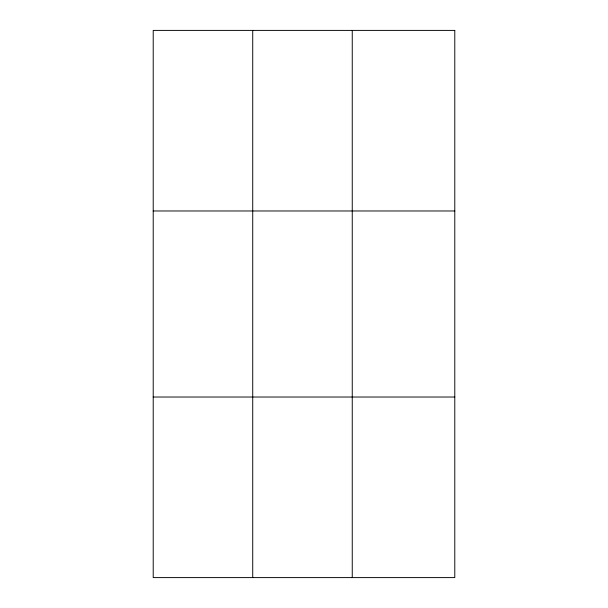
<?xml version="1.0" encoding="UTF-8"?>
<svg xmlns="http://www.w3.org/2000/svg" width="608" height="608" viewBox="0 0 608 608"><rect width="100%" height="100%" fill="white"/><g stroke="black" fill="none" stroke-linecap="round" stroke-linejoin="round"><path stroke-width="0.91" d="M252.73 577.6L252.73 30.4M352.252 577.6L352.252 30.4M153.216 210.976L454.784 210.976M153.216 397.024L454.784 397.024M454.784 30.4L454.784 577.6L153.216 577.6L153.216 30.4L454.784 30.4"/></g></svg>
